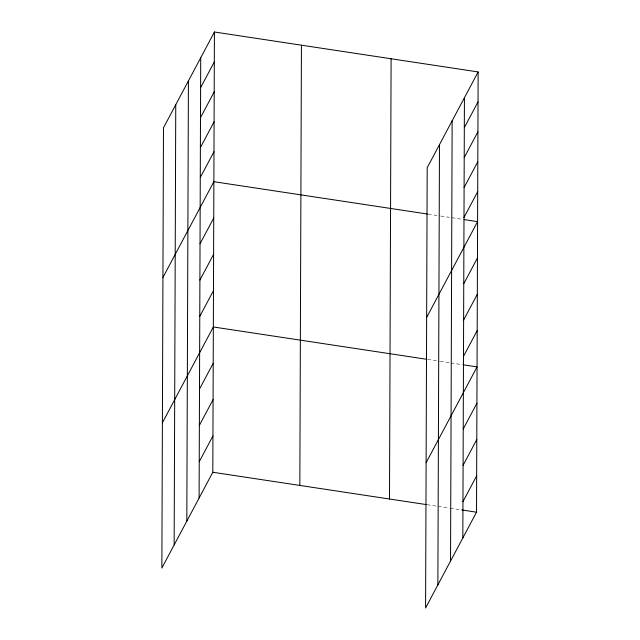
<?xml version="1.0" encoding="UTF-8"?>
<svg xmlns="http://www.w3.org/2000/svg" width="640" height="640" viewBox="0 0 640 640"><rect width="100%" height="100%" fill="white"/><g stroke="black" fill="none" stroke-linecap="round" stroke-linejoin="round"><path stroke-width="0.48" stroke-dasharray="3.2 2.4" d="M428.272 214.16L439.872 215.912M440.84 216.064L462.112 219.288M427.744 359.44L439.344 361.2M440.312 361.344L449.984 362.808M450.952 362.96L462.552 364.712M427.208 504.728L449.448 508.096M450.416 508.24L462.024 510"/><path stroke-width="0.96" d="M174.152 544.944L175.76 104.696M186.816 521.136L188.424 80.88M199.104 498.024L200.712 57.768M214.416 32L163.472 127.808L161.864 568.056L212.808 472.256L214.416 32L478.136 71.944L476.528 512.192L425.584 608L427.192 167.744L478.136 71.944M299.832 485.432L301.44 45.184M389.496 499.016L391.104 58.76M437.872 584.888L439.48 144.632M450.536 561.08L452.144 120.824M462.824 537.968L464.432 97.712M200.6 87.704L214.304 61.936M200.496 117.648L214.192 91.872M200.384 147.584L214.088 121.808M200.272 177.52L213.976 151.752M162.928 277.488L213.864 181.688L427.304 214.008M200.032 243.776L213.736 218.008M199.904 280.096L213.6 254.328M199.768 316.416L213.472 290.648M162.4 422.776L213.336 326.968L426.776 359.296M199.504 389.064L213.208 363.288M199.368 425.384L213.072 399.616M199.24 461.704L212.936 435.936M464.32 127.648L478.024 101.88M464.216 157.584L477.912 131.816M464.104 187.52L477.808 161.752M463.992 217.456L477.696 191.688M426.648 317.432L477.584 221.624L464.048 219.576M463.752 283.72L477.456 257.952M463.624 320.04L477.32 294.272M463.488 356.36L477.192 330.592M426.12 462.72L477.056 366.912L463.52 364.864M463.224 429L476.928 403.232M463.088 465.32L476.792 439.552M462.96 501.64L476.656 475.872M212.808 472.256L426.248 504.576M462.024 510L476.528 512.192"/></g></svg>
